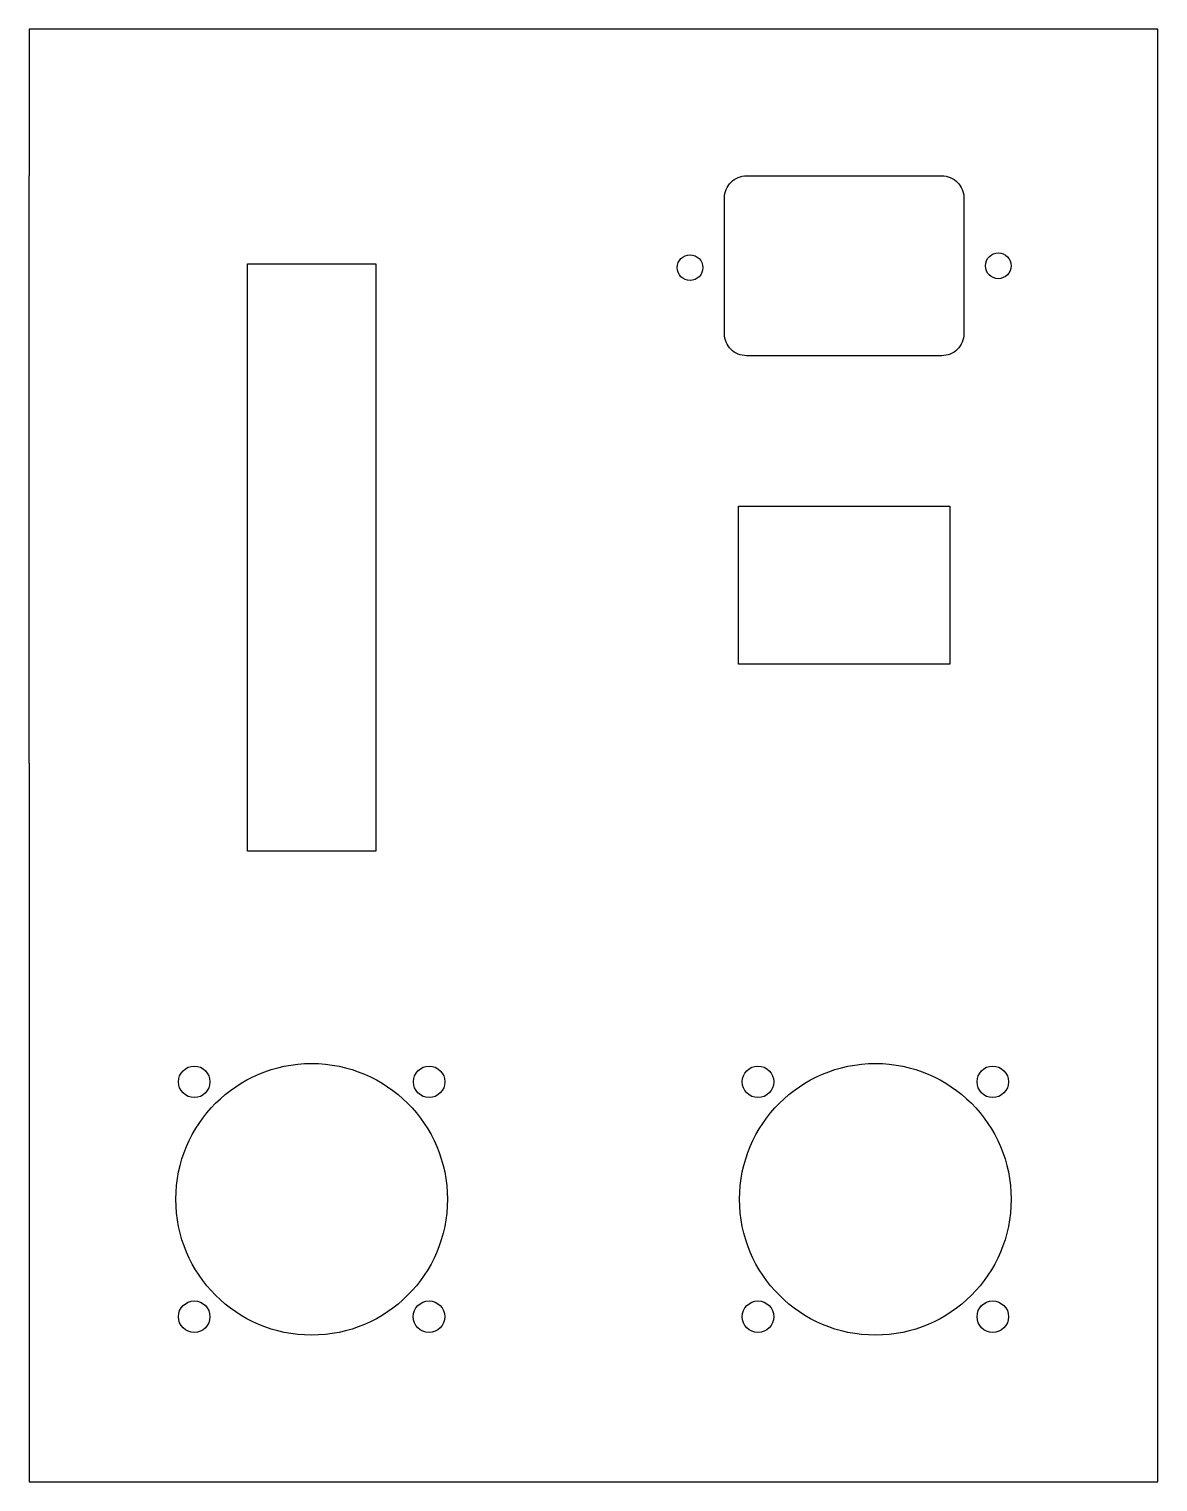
# Model space of a CAD drawing. Header units: millimetres. Extents: x 0 to 154, y -198 to 0.
import ezdxf

# ---------------------------------------------------------------- set-up
doc = ezdxf.new("R2010")
doc.units = ezdxf.units.MM
doc.layers.get('0').update_dxf_attribs({"linetype": 'CONTINUOUS'})

msp = doc.modelspace()

# ---------------------------------------------------------------- linework, layer by layer
for p, q in [((153.8, 0), (0, 0)), ((0, 0), (0, -20)), ((153.8, -197.9), (153.8, 0)), ((0, -100), (0, -20)), ((0, -100), (0, -197.9)), ((0, -197.9), (153.8, -197.9))]:
    msp.add_line(p, q)
msp.add_lwpolyline([(124.35, -44.5), (97.75, -44.5, -0.414214), (94.75, -41.5), (94.75, -23, -0.414214), (97.75, -20), (124.35, -20, -0.414214), (127.35, -23), (127.35, -41.5, -0.414214)], format="xyb", close=True)
for points in [[(47.25, -112), (29.75, -112), (29.75, -32), (47.25, -32)], [(125.45, -86.5), (96.65, -86.5), (96.65, -65), (125.45, -65)]]:
    msp.add_lwpolyline(points, close=True)
for centre, radius in [((90.05, -32.5), 1.75), ((132.05, -32.25), 1.75), ((38.5, -159.4), 18.5), ((22.5, -143.4), 2.15), ((54.51, -143.4), 2.15), ((115.3, -159.4), 18.5), ((99.3, -143.4), 2.15), ((131.3, -143.4), 2.15), ((22.5, -175.4), 2.15), ((54.5, -175.4), 2.15), ((99.3, -175.4), 2.15), ((131.3, -175.4), 2.15)]:
    msp.add_circle(centre, radius)

doc.saveas('drawing.dxf')
